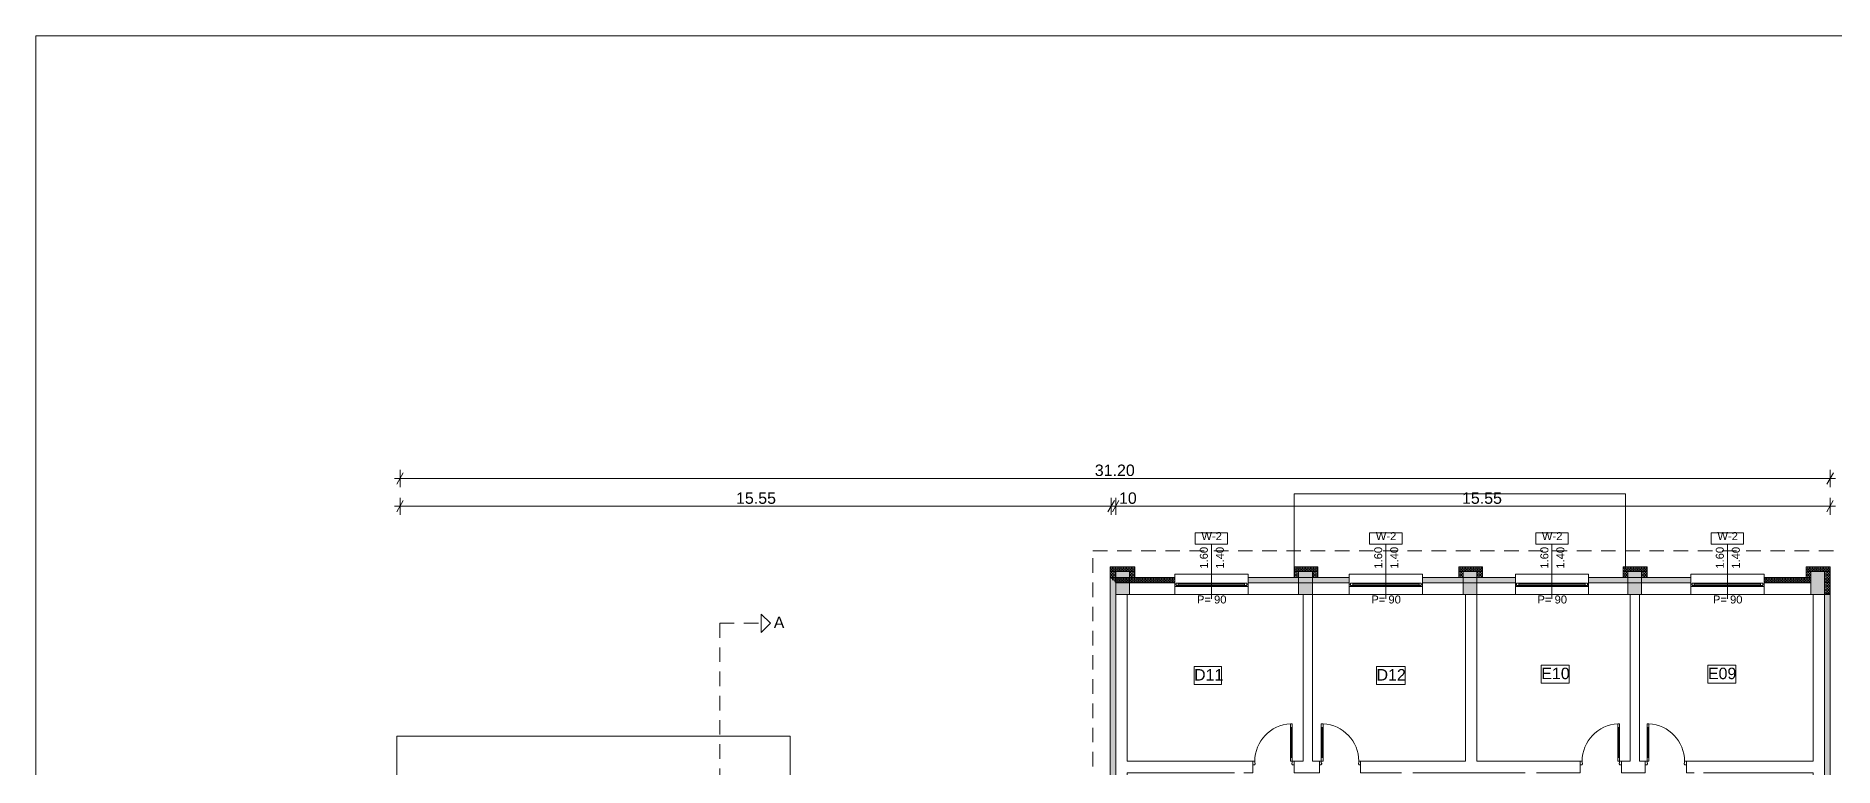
# Model space of a CAD drawing. Header units: feet. Extents: x 2796058 to 2855058, y -67651 to -26651.
# Drawn here: x 2796058 to 2835376, y -42634 to -26651 of the extents above; entities that cross this region are included whole.
import ezdxf
from ezdxf.enums import TextEntityAlignment as Align

# ---------------------------------------------------------------- set-up
doc = ezdxf.new("R2010")
doc.units = ezdxf.units.FT
doc.header["$MEASUREMENT"] = 0
doc.linetypes.add('Long Dashed', pattern=[529.166651, 317.499995, -211.666656])
for name, color, linetype in [('0_muret e jashtme', 7, 'Continuous'), ('Dimensioning - General', 7, 'Continuous'), ('Shell - Roof', 7, 'Continuous')]:
    doc.layers.add(name, color=color, linetype=linetype)
for name, color, linetype, lineweight in [('0_muret e jashtme_Pen_No__1', 7, 'Continuous', 0), ('0_muret e jashtme_Pen_No__19', 255, 'Continuous', 0), ('ARCHICAD Doors_Pen_No__1', 7, 'Continuous', 0), ('ARCHICAD Window Markers_Pen_No__20', 1, 'Continuous', 0), ('ARCHICAD Windows_Pen_No__20', 1, 'Continuous', 0), ('Dimensioning - General_Pen_No__1', 7, 'Continuous', 0), ('Shell - Roof_Pen_No__20', 1, 'Continuous', 0), ('Shell - Roof_Pen_No__21', 7, 'Continuous', 0), ('Text blocks_Pen_No__2', 8, 'Continuous', 0), ('Text blocks_Pen_No__20', 1, 'Continuous', 0)]:
    doc.layers.add(name, color=color, linetype=linetype, lineweight=lineweight)
doc.layers.add('0_muret e jashtme_Pen_No__14', color=7, linetype='Continuous', lineweight=0, true_color=0xbd8b17)
doc.layers.add('Shell - Roof_Pen_No__102', color=7, linetype='Continuous', lineweight=0, true_color=0xcccccc)
doc.styles.add('GENERATED_STYLE_1', font='arial.ttf')
doc.dimstyles.new('GENERATED_STYLE__2', dxfattribs={"dimtxt": 250, "dimasz": 190, "dimexe": 0.18, "dimexo": 3, "dimgap": 0.09, "dimtad": 1, "dimtih": 1, "dimtoh": 1, "dimlfac": 0.001, "dimzin": 0, "dimdsep": 46, "dimtxsty": 'GENERATED_STYLE_1', "dimblk": 'ARROWHEAD_2', "dimblk1": 'ARROWHEAD_2', "dimblk2": 'ARROWHEAD_2', "dimcen": 0.09, "dimclrd": 7, "dimclre": 7, "dimclrt": 7, "dimadec": 0, "dimazin": 0, "dimtfac": 1, "dimtdec": 4, "dimtmove": 0, "dimatfit": 3, "dimfxl": 1, "dimtolj": 1, "dimtzin": 0, "dimarcsym": 0})
pattern_1 = [(90, (2247653.822, -76424.967), (-34.6410162, 0), [20, -40]), (90, (2247636.502, -76394.967), (-34.6410162, 0), [20, -40]), (150, (2247653.822, -76404.967), (17.320508, 30), [20, -40]), (150, (2247619.18, -76404.967), (17.320508, 30), [20, -40]), (210, (2247653.822, -76424.967), (-17.320508, 30), [20, -40]), (210, (2247619.18, -76424.967), (-17.320508, 30), [20, -40])]

# ---------------------------------------------------------------- blocks, each defined once
blk = doc.blocks.new('Window 22_2')
at = {"layer": 'ARCHICAD Windows_Pen_No__20', "color": 1, "linetype": 'Continuous', "lineweight": 0}
for p, q in [((-800, 150), (-800, 220)), ((-800, 220), (800, 220)), ((-800, 150), (-800, 30)), ((-800, 30), (-800, 0)), ((-800, 0), (-775, 0)), ((-800, 0), (-800, -50)), ((-800, 0), (-800, -50)), ((-775, 25), (-725, 25)), ((-775, -25), (-775, 25)), ((-775, 0), (-775, -25)), ((-725, 25), (725, 25)), ((-725, 25), (-725, -25)), ((-725, 25), (725, 25)), ((-725, 0), (725, 0)), ((725, -25), (725, 25)), ((725, 25), (775, 25)), ((775, 25), (775, -25)), ((775, -25), (775, 0)), ((775, 0), (800, 0)), ((800, 220), (800, 150)), ((800, 150), (800, 30)), ((800, 30), (800, 0)), ((800, 0), (800, -50)), ((800, 0), (800, -50)), ((-750, -50), (-800, -50)), ((-800, -50), (-800, -220)), ((-800, -220), (800, -220)), ((-775, -25), (-750, -25)), ((-725, -25), (-775, -25)), ((-750, -25), (-750, -50)), ((750, -50), (-750, -50)), ((725, -25), (-725, -25)), ((775, -25), (725, -25)), ((750, -50), (750, -25)), ((750, -25), (775, -25)), ((800, -50), (750, -50)), ((800, -50), (800, -220))]:
    blk.add_line(p, q, dxfattribs=at)
blk = doc.blocks.new('W Marker 22')
at = {"layer": 'ARCHICAD Window Markers_Pen_No__20', "color": 1, "linetype": 'Continuous', "lineweight": 0}
for p, q in [((354, 975), (-354, 975)), ((-354, 975), (-354, 725)), ((354, 725), (354, 975)), ((-354, 725), (354, 725)), ((0, 725), (0, -470))]:
    blk.add_line(p, q, dxfattribs=at)
at = {"layer": 'ARCHICAD Window Markers_Pen_No__20', "color": 1, "lineweight": 0, "style": 'GENERATED_STYLE_1'}
for tag, rotation, p in [('AC_MarkerText_1', 180, (220, 1055)), ('AC_MarkerText_2_0', 270, (-322, 657)), ('AC_MarkerText_2_1', 270, (28, 657)), ('AC_MarkerText_4', 180, (417, -328))]:
    blk.add_attdef(tag, text='', height=175, rotation=rotation, dxfattribs=at).set_placement(p, align=Align.BOTTOM_LEFT)
blk = doc.blocks.new('Wall_4', base_point=(2819918, -38859))
at = {"layer": '0_muret e jashtme_Pen_No__14', "linetype": 'Continuous', "lineweight": 0, "true_color": 0xbd8b17}
h = blk.add_hatch(dxfattribs=at)
h.set_pattern_fill('STYROFOAM_SM_INSULATION', color=42, style=0, pattern_type=2)
h.set_pattern_definition(pattern_1)
h.paths.add_polyline_path([(2820962, -38489), (2819548, -38489), (2819668, -38609), (2820962, -38609)])
h = blk.add_hatch(dxfattribs=at)
h.set_pattern_fill('STYROFOAM_SM_INSULATION', color=42, style=0, pattern_type=2)
h.set_pattern_definition(pattern_1)
h.paths.add_polyline_path([(2824775, -38489), (2822562, -38489), (2822562, -38609), (2824775, -38609)])
h = blk.add_hatch(dxfattribs=at)
h.set_pattern_fill('STYROFOAM_SM_INSULATION', color=42, style=0, pattern_type=2)
h.set_pattern_definition(pattern_1)
h.paths.add_polyline_path([(2826375, -38609), (2828408, -38609), (2828408, -38489), (2826375, -38489)])
h = blk.add_hatch(dxfattribs=at)
h.set_pattern_fill('STYROFOAM_SM_INSULATION', color=42, style=0, pattern_type=2)
h.set_pattern_definition(pattern_1)
h.paths.add_polyline_path([(2832245, -38489), (2830008, -38489), (2830008, -38609), (2832245, -38609)])
h = blk.add_hatch(dxfattribs=at)
h.set_pattern_fill('STYROFOAM_SM_INSULATION', color=42, style=0, pattern_type=2)
h.set_pattern_definition(pattern_1)
h.paths.add_polyline_path([(2833845, -38609), (2834868, -38609), (2834868, -38489), (2833845, -38489)])
at = {"layer": '0_muret e jashtme_Pen_No__1', "color": 7, "linetype": 'Continuous', "lineweight": 0}
for p, q in [((2820962, -38489), (2820962, -38609)), ((2822562, -38489), (2822562, -38609)), ((2824775, -38489), (2824775, -38609)), ((2826375, -38489), (2826375, -38609)), ((2828408, -38489), (2828408, -38609)), ((2830008, -38489), (2830008, -38609)), ((2832245, -38489), (2832245, -38609)), ((2833845, -38489), (2833845, -38609)), ((2820962, -38609), (2819668, -38609)), ((2820962, -38609), (2820962, -38639)), ((2820962, -38639), (2820962, -38689)), ((2820962, -38689), (2820962, -38859)), ((2824775, -38609), (2822562, -38609)), ((2822562, -38609), (2822562, -38639)), ((2822562, -38639), (2822562, -38689)), ((2822562, -38689), (2822562, -38859)), ((2824775, -38609), (2824775, -38639)), ((2824775, -38639), (2824775, -38689)), ((2824775, -38689), (2824775, -38859)), ((2828408, -38609), (2826375, -38609)), ((2826375, -38609), (2826375, -38639)), ((2826375, -38639), (2826375, -38689)), ((2826375, -38689), (2826375, -38859)), ((2828408, -38609), (2828408, -38639)), ((2828408, -38639), (2828408, -38689)), ((2828408, -38689), (2828408, -38859)), ((2832245, -38609), (2830008, -38609)), ((2830008, -38609), (2830008, -38639)), ((2830008, -38639), (2830008, -38689)), ((2830008, -38689), (2830008, -38859)), ((2832245, -38609), (2832245, -38639)), ((2832245, -38639), (2832245, -38689)), ((2832245, -38689), (2832245, -38859)), ((2834868, -38609), (2833845, -38609)), ((2833845, -38609), (2833845, -38639)), ((2833845, -38639), (2833845, -38689)), ((2833845, -38689), (2833845, -38859))]:
    blk.add_line(p, q, dxfattribs=at)
at = {"layer": '0_muret e jashtme_Pen_No__1', "color": 7, "linetype": 'Continuous', "lineweight": 0, "flags": 128}
for points in [[(2820962, -38489), (2819548, -38489)], [(2824775, -38489), (2822562, -38489)], [(2828408, -38489), (2826375, -38489)], [(2832245, -38489), (2830008, -38489)], [(2834868, -38489), (2833845, -38489)], [(2834868, -38859), (2834868, -38489)], [(2819918, -38859), (2820962, -38859)], [(2822562, -38859), (2823768, -38859)], [(2823968, -38859), (2824775, -38859)], [(2826375, -38859), (2827318, -38859)], [(2827568, -38859), (2828408, -38859)], [(2830008, -38859), (2830918, -38859)], [(2831118, -38859), (2832245, -38859)], [(2833845, -38859), (2834868, -38859)]]:
    blk.add_lwpolyline(points, dxfattribs=at)
at = {"layer": 'ARCHICAD Window Markers_Pen_No__20', "color": 1, "linetype": 'Continuous', "lineweight": 0}
ref = blk.add_blockref('W Marker 22', (2821762, -38489), dxfattribs=at)
ref.add_attrib('AC_MarkerText_1', 'W-2', dxfattribs={"color": 1, "lineweight": 0, "height": 175, "style": 'GENERATED_STYLE_1'}).set_placement((2821542, -37726), align=Align.BOTTOM_LEFT)
ref.add_attrib('AC_MarkerText_2', '1.60', dxfattribs={"color": 1, "lineweight": 0, "height": 175, "rotation": 90, "style": 'GENERATED_STYLE_1'}).set_placement((2821735, -38297), align=Align.BOTTOM_LEFT)
ref.add_attrib('AC_MarkerText_3', '1.40', dxfattribs={"color": 1, "lineweight": 0, "height": 175, "rotation": 90, "style": 'GENERATED_STYLE_1'}).set_placement((2822085, -38297), align=Align.BOTTOM_LEFT)
ref.add_attrib('AC_MarkerText_4', 'P= 90', dxfattribs={"color": 1, "lineweight": 0, "height": 175, "style": 'GENERATED_STYLE_1'}).set_placement((2821445, -39111), align=Align.BOTTOM_LEFT)
ref = blk.add_blockref('W Marker 22', (2825575, -38489), dxfattribs=at)
ref.add_attrib('AC_MarkerText_1', 'W-2', dxfattribs={"color": 1, "lineweight": 0, "height": 175, "style": 'GENERATED_STYLE_1'}).set_placement((2825355, -37726), align=Align.BOTTOM_LEFT)
ref.add_attrib('AC_MarkerText_2', '1.60', dxfattribs={"color": 1, "lineweight": 0, "height": 175, "rotation": 90, "style": 'GENERATED_STYLE_1'}).set_placement((2825548, -38297), align=Align.BOTTOM_LEFT)
ref.add_attrib('AC_MarkerText_3', '1.40', dxfattribs={"color": 1, "lineweight": 0, "height": 175, "rotation": 90, "style": 'GENERATED_STYLE_1'}).set_placement((2825898, -38297), align=Align.BOTTOM_LEFT)
ref.add_attrib('AC_MarkerText_4', 'P= 90', dxfattribs={"color": 1, "lineweight": 0, "height": 175, "style": 'GENERATED_STYLE_1'}).set_placement((2825258, -39111), align=Align.BOTTOM_LEFT)
ref = blk.add_blockref('W Marker 22', (2829208, -38489), dxfattribs=at)
ref.add_attrib('AC_MarkerText_1', 'W-2', dxfattribs={"color": 1, "lineweight": 0, "height": 175, "style": 'GENERATED_STYLE_1'}).set_placement((2828988, -37726), align=Align.BOTTOM_LEFT)
ref.add_attrib('AC_MarkerText_2', '1.60', dxfattribs={"color": 1, "lineweight": 0, "height": 175, "rotation": 90, "style": 'GENERATED_STYLE_1'}).set_placement((2829181, -38297), align=Align.BOTTOM_LEFT)
ref.add_attrib('AC_MarkerText_3', '1.40', dxfattribs={"color": 1, "lineweight": 0, "height": 175, "rotation": 90, "style": 'GENERATED_STYLE_1'}).set_placement((2829531, -38297), align=Align.BOTTOM_LEFT)
ref.add_attrib('AC_MarkerText_4', 'P= 90', dxfattribs={"color": 1, "lineweight": 0, "height": 175, "style": 'GENERATED_STYLE_1'}).set_placement((2828891, -39111), align=Align.BOTTOM_LEFT)
ref = blk.add_blockref('W Marker 22', (2833045, -38489), dxfattribs=at)
ref.add_attrib('AC_MarkerText_1', 'W-2', dxfattribs={"color": 1, "lineweight": 0, "height": 175, "style": 'GENERATED_STYLE_1'}).set_placement((2832825, -37726), align=Align.BOTTOM_LEFT)
ref.add_attrib('AC_MarkerText_2', '1.60', dxfattribs={"color": 1, "lineweight": 0, "height": 175, "rotation": 90, "style": 'GENERATED_STYLE_1'}).set_placement((2833018, -38297), align=Align.BOTTOM_LEFT)
ref.add_attrib('AC_MarkerText_3', '1.40', dxfattribs={"color": 1, "lineweight": 0, "height": 175, "rotation": 90, "style": 'GENERATED_STYLE_1'}).set_placement((2833368, -38297), align=Align.BOTTOM_LEFT)
ref.add_attrib('AC_MarkerText_4', 'P= 90', dxfattribs={"color": 1, "lineweight": 0, "height": 175, "style": 'GENERATED_STYLE_1'}).set_placement((2832728, -39111), align=Align.BOTTOM_LEFT)
at = {"layer": 'ARCHICAD Windows_Pen_No__20', "color": 1, "linetype": 'Continuous', "lineweight": 0, "xscale": -1, "zscale": 1000}
for p in [(2821762, -38639), (2829208, -38639), (2833045, -38639)]:
    blk.add_blockref('Window 22_2', p, dxfattribs=at)
at = {"layer": 'ARCHICAD Windows_Pen_No__20', "color": 1, "linetype": 'Continuous', "lineweight": 0, "zscale": 1000}
blk.add_blockref('Window 22_2', (2825575, -38639), dxfattribs=at)
blk = doc.blocks.new('Window 22')
at = {"layer": 'ARCHICAD Windows_Pen_No__20', "color": 1, "linetype": 'Continuous', "lineweight": 0}
for p, q in [((-400, 150), (-400, 220)), ((-400, 220), (400, 220)), ((-400, 150), (-400, 30)), ((-400, 30), (-400, 0)), ((-400, 0), (-375, 0)), ((-400, 0), (-400, -50)), ((-400, 0), (-400, -50)), ((-375, 25), (-325, 25)), ((-375, -25), (-375, 25)), ((-375, 0), (-375, -25)), ((-325, 25), (325, 25)), ((-325, 25), (-325, -25)), ((-325, 25), (325, 25)), ((-325, 0), (325, 0)), ((325, -25), (325, 25)), ((325, 25), (375, 25)), ((375, 25), (375, -25)), ((375, -25), (375, 0)), ((375, 0), (400, 0)), ((400, 220), (400, 150)), ((400, 150), (400, 30)), ((400, 30), (400, 0)), ((400, 0), (400, -50)), ((400, 0), (400, -50)), ((-350, -50), (-400, -50)), ((-400, -50), (-400, -220)), ((-400, -220), (400, -220)), ((-375, -25), (-350, -25)), ((-325, -25), (-375, -25)), ((-350, -25), (-350, -50)), ((350, -50), (-350, -50)), ((325, -25), (-325, -25)), ((375, -25), (325, -25)), ((350, -50), (350, -25)), ((350, -25), (375, -25)), ((400, -50), (350, -50)), ((400, -50), (400, -220))]:
    blk.add_line(p, q, dxfattribs=at)
blk = doc.blocks.new('W Marker 22_2')
at = {"layer": 'ARCHICAD Window Markers_Pen_No__20', "color": 1, "linetype": 'Continuous', "lineweight": 0}
for p, q in [((0, -1095), (0, 100)), ((-354, -1095), (-354, -1345)), ((354, -1095), (-354, -1095)), ((354, -1345), (354, -1095)), ((-354, -1345), (354, -1345))]:
    blk.add_line(p, q, dxfattribs=at)
at = {"layer": 'ARCHICAD Window Markers_Pen_No__20', "color": 1, "lineweight": 0, "style": 'GENERATED_STYLE_1'}
for tag, p in [('AC_MarkerText_2_1', (-28, -913)), ('AC_MarkerText_2_0', (322, -913))]:
    blk.add_attdef(tag, text='', height=175, rotation=90, dxfattribs=at).set_placement(p, align=Align.BOTTOM_LEFT)
for tag, p in [('AC_MarkerText_4', (-417, 72)), ('AC_MarkerText_1', (-220, -1310))]:
    blk.add_attdef(tag, text='', height=175, dxfattribs=at).set_placement(p, align=Align.BOTTOM_LEFT)
blk = doc.blocks.new('Wall_5', base_point=(2819918, -38859))
at = {"layer": '0_muret e jashtme_Pen_No__14', "linetype": 'Continuous', "lineweight": 0, "true_color": 0xbd8b17}
h = blk.add_hatch(dxfattribs=at)
h.set_pattern_fill('STYROFOAM_SM_INSULATION', color=42, style=0, pattern_type=2)
h.set_pattern_definition(pattern_1)
h.paths.add_polyline_path([(2819548, -38489), (2819548, -43277), (2819668, -43277), (2819668, -38609)])
h = blk.add_hatch(dxfattribs=at)
h.set_pattern_fill('STYROFOAM_SM_INSULATION', color=42, style=0, pattern_type=2)
h.set_pattern_definition(pattern_1)
h.paths.add_polyline_path([(2819548, -44658), (2819668, -44658), (2819668, -44077), (2819548, -44077)])
at = {"layer": '0_muret e jashtme_Pen_No__1', "color": 7, "linetype": 'Continuous', "lineweight": 0}
for p, q in [((2819668, -38609), (2819668, -43277)), ((2819548, -43277), (2819668, -43277)), ((2819668, -43277), (2819698, -43277)), ((2819698, -43277), (2819748, -43277)), ((2819748, -43277), (2819918, -43277)), ((2819548, -44077), (2819668, -44077)), ((2819668, -44077), (2819668, -44658)), ((2819668, -44077), (2819698, -44077)), ((2819698, -44077), (2819748, -44077)), ((2819748, -44077), (2819918, -44077))]:
    blk.add_line(p, q, dxfattribs=at)
at = {"layer": '0_muret e jashtme_Pen_No__1', "color": 7, "linetype": 'Continuous', "lineweight": 0, "flags": 128}
for points in [[(2819548, -38489), (2819548, -43277)], [(2819918, -42509), (2819918, -38859)], [(2819918, -43277), (2819918, -42759)], [(2819548, -44077), (2819548, -44658)], [(2819918, -44658), (2819918, -44077)], [(2819548, -44658), (2819918, -44658)]]:
    blk.add_lwpolyline(points, dxfattribs=at)
at = {"layer": 'ARCHICAD Window Markers_Pen_No__20', "color": 1, "linetype": 'Continuous', "lineweight": 0}
ref = blk.add_blockref('W Marker 22_2', (2819918, -43677), dxfattribs=dict(at, rotation=270))
ref.add_attrib('AC_MarkerText_1', 'W-6', dxfattribs={"color": 1, "lineweight": 0, "height": 175, "rotation": 90, "style": 'GENERATED_STYLE_1'}).set_placement((2818846, -43840), align=Align.BOTTOM_LEFT)
ref.add_attrib('AC_MarkerText_2', '80', dxfattribs={"color": 1, "lineweight": 0, "height": 175, "rotation": 360, "style": 'GENERATED_STYLE_1'}).set_placement((2818948, -43942), align=Align.BOTTOM_LEFT)
ref.add_attrib('AC_MarkerText_2_1', '80', dxfattribs={"color": 1, "lineweight": 0, "height": 175, "rotation": 360, "style": 'GENERATED_STYLE_1'}).set_placement((2818948, -43592), align=Align.BOTTOM_LEFT)
ref.add_attrib('AC_MarkerText_4', 'P= 1.30', dxfattribs={"color": 1, "lineweight": 0, "height": 175, "rotation": 90, "style": 'GENERATED_STYLE_1'}).set_placement((2820228, -44037), align=Align.BOTTOM_LEFT)
at = {"layer": 'ARCHICAD Windows_Pen_No__20', "color": 1, "linetype": 'Continuous', "lineweight": 0, "zscale": 1000, "rotation": 90}
blk.add_blockref('Window 22', (2819698, -43677), dxfattribs=at)
blk = doc.blocks.new('Wall_6', base_point=(2834918, -38859))
at = {"layer": '0_muret e jashtme_Pen_No__14', "linetype": 'Continuous', "lineweight": 0, "true_color": 0xbd8b17}
h = blk.add_hatch(dxfattribs=at)
h.set_pattern_fill('STYROFOAM_SM_INSULATION', color=42, style=0, pattern_type=2)
h.set_pattern_definition(pattern_1)
h.paths.add_polyline_path([(2835168, -38859), (2835168, -43309), (2835288, -43309), (2835288, -38859)])
h = blk.add_hatch(dxfattribs=at)
h.set_pattern_fill('STYROFOAM_SM_INSULATION', color=42, style=0, pattern_type=2)
h.set_pattern_definition(pattern_1)
h.paths.add_polyline_path([(2835288, -44109), (2835168, -44109), (2835168, -49209), (2835288, -49329)])
at = {"layer": '0_muret e jashtme_Pen_No__1', "color": 7, "linetype": 'Continuous', "lineweight": 0}
for p, q in [((2835168, -43309), (2835168, -38859)), ((2835088, -43309), (2834918, -43309)), ((2835138, -43309), (2835088, -43309)), ((2835168, -43309), (2835138, -43309)), ((2835288, -43309), (2835168, -43309)), ((2835088, -44109), (2834918, -44109)), ((2835138, -44109), (2835088, -44109)), ((2835168, -44109), (2835138, -44109)), ((2835168, -49209), (2835168, -44109)), ((2835288, -44109), (2835168, -44109))]:
    blk.add_line(p, q, dxfattribs=at)
at = {"layer": '0_muret e jashtme_Pen_No__1', "color": 7, "linetype": 'Continuous', "lineweight": 0, "flags": 128}
for points in [[(2834918, -38859), (2834918, -42509)], [(2835288, -38859), (2834918, -38859)], [(2835288, -43309), (2835288, -38859)], [(2834918, -42759), (2834918, -43309)], [(2834918, -44109), (2834918, -44659)], [(2835288, -49329), (2835288, -44109)], [(2834918, -44859), (2834918, -48959)]]:
    blk.add_lwpolyline(points, dxfattribs=at)
at = {"layer": 'ARCHICAD Window Markers_Pen_No__20', "color": 1, "linetype": 'Continuous', "lineweight": 0}
ref = blk.add_blockref('W Marker 22', (2835288, -43709), dxfattribs=dict(at, rotation=270))
ref.add_attrib('AC_MarkerText_1', 'W-6', dxfattribs={"color": 1, "lineweight": 0, "height": 175, "rotation": 90, "style": 'GENERATED_STYLE_1'}).set_placement((2836286, -43872), align=Align.BOTTOM_LEFT)
ref.add_attrib('AC_MarkerText_2', '80', dxfattribs={"color": 1, "lineweight": 0, "height": 175, "rotation": 360, "style": 'GENERATED_STYLE_1'}).set_placement((2835623, -43975), align=Align.BOTTOM_LEFT)
ref.add_attrib('AC_MarkerText_2_1', '80', dxfattribs={"color": 1, "lineweight": 0, "height": 175, "rotation": 360, "style": 'GENERATED_STYLE_1'}).set_placement((2835623, -43625), align=Align.BOTTOM_LEFT)
ref.add_attrib('AC_MarkerText_4', 'P= 1.30', dxfattribs={"color": 1, "lineweight": 0, "height": 175, "rotation": 90, "style": 'GENERATED_STYLE_1'}).set_placement((2834903, -44069), align=Align.BOTTOM_LEFT)
at = {"layer": 'ARCHICAD Windows_Pen_No__20', "color": 1, "linetype": 'Continuous', "lineweight": 0, "xscale": -1, "zscale": 1000, "rotation": 269.9999999521411}
blk.add_blockref('Window 22', (2835138, -43709), dxfattribs=at)
blk = doc.blocks.new('Wall_9', base_point=(2831118, -38859))
at = {"layer": '0_muret e jashtme_Pen_No__1', "color": 7, "linetype": 'Continuous', "lineweight": 0, "flags": 128}
for points in [[(2830918, -38859), (2830918, -42509)], [(2831118, -42509), (2831118, -38859)]]:
    blk.add_lwpolyline(points, dxfattribs=at)
blk = doc.blocks.new('Wall_10', base_point=(2827568, -38859))
at = {"layer": '0_muret e jashtme_Pen_No__1', "color": 7, "linetype": 'Continuous', "lineweight": 0, "flags": 128}
for points in [[(2827318, -38859), (2827318, -42509)], [(2827568, -42509), (2827568, -38859)]]:
    blk.add_lwpolyline(points, dxfattribs=at)
blk = doc.blocks.new('Storefront 22')
at = {"layer": 'ARCHICAD Doors_Pen_No__1', "color": 7, "linetype": 'Continuous', "lineweight": 0}
for p, q in [((370, 740), (370, 820)), ((370, 820), (410, 820)), ((410, 820), (410, 740)), ((370, 740), (390, 740)), ((370, 80), (370, 740)), ((410, 740), (370, 740)), ((390, 740), (410, 740)), ((390, 80), (390, 740)), ((390, 740), (390, 80)), ((390, 740), (390, 80)), ((410, 740), (410, 80)), ((-450, 0), (-450, -80)), ((-410, 0), (-450, 0)), ((-450, 0), (-450, -80)), ((-450, 0), (-450, -80)), ((-410, -40), (-410, 0)), ((390, 80), (370, 80)), ((370, 0), (370, 80)), ((370, 80), (410, 80)), ((410, 0), (370, 0)), ((410, 80), (390, 80)), ((410, 80), (410, 0)), ((410, 0), (410, -40)), ((450, 0), (410, 0)), ((450, -80), (450, 0)), ((450, 0), (450, -80)), ((450, 0), (450, -80)), ((-450, -80), (-410, -80)), ((-450, -80), (-450, -250)), ((-400, -40), (-410, -40)), ((-410, -80), (-410, -65.4)), ((-410, -65.4), (-400, -65.4)), ((-400, -65.4), (-400, -40)), ((410, -40), (400, -40)), ((400, -40), (400, -65.4)), ((400, -65.4), (410, -65.4)), ((410, -65.4), (410, -80)), ((410, -80), (450, -80)), ((450, -80), (450, -250))]:
    blk.add_line(p, q, dxfattribs=at)
blk.add_arc((410, 0), 820, 92.79603, 180, dxfattribs=at)
blk = doc.blocks.new('Wall_11', base_point=(2834918, -42509))
at = {"layer": '0_muret e jashtme_Pen_No__1', "color": 7, "linetype": 'Continuous', "lineweight": 0}
for p, q in [((2822669, -42509), (2822669, -42589)), ((2822669, -42589), (2822669, -42759)), ((2823569, -42509), (2823569, -42589)), ((2823569, -42589), (2823569, -42759)), ((2824124, -42509), (2824124, -42589)), ((2824124, -42589), (2824124, -42759)), ((2825024, -42509), (2825024, -42589)), ((2825024, -42589), (2825024, -42759)), ((2829827, -42509), (2829827, -42589)), ((2829827, -42589), (2829827, -42759)), ((2830727, -42509), (2830727, -42589)), ((2830727, -42589), (2830727, -42759)), ((2831247, -42509), (2831247, -42589)), ((2831247, -42589), (2831247, -42759)), ((2832147, -42509), (2832147, -42589)), ((2832147, -42589), (2832147, -42759))]:
    blk.add_line(p, q, dxfattribs=at)
at = {"layer": '0_muret e jashtme_Pen_No__1', "color": 7, "linetype": 'Continuous', "lineweight": 0, "flags": 128}
for points in [[(2822669, -42509), (2819918, -42509)], [(2819918, -42759), (2822268, -42759)], [(2822468, -42759), (2822669, -42759)], [(2823768, -42509), (2823569, -42509)], [(2823569, -42759), (2824124, -42759)], [(2824124, -42509), (2823968, -42509)], [(2827318, -42509), (2825024, -42509)], [(2825024, -42759), (2825918, -42759)], [(2826168, -42759), (2828618, -42759)], [(2829827, -42509), (2827568, -42509)], [(2828868, -42759), (2829827, -42759)], [(2830918, -42509), (2830727, -42509)], [(2830727, -42759), (2831247, -42759)], [(2831247, -42509), (2831118, -42509)], [(2834918, -42509), (2832147, -42509)], [(2832147, -42759), (2832318, -42759)], [(2832518, -42759), (2834918, -42759)]]:
    blk.add_lwpolyline(points, dxfattribs=at)
at = {"layer": 'ARCHICAD Doors_Pen_No__1', "color": 7, "linetype": 'Continuous', "lineweight": 0, "zscale": 1000}
for p in [(2823119, -42509), (2830277, -42509)]:
    blk.add_blockref('Storefront 22', p, dxfattribs=at)
at = {"layer": 'ARCHICAD Doors_Pen_No__1', "color": 7, "linetype": 'Continuous', "lineweight": 0, "xscale": -1, "zscale": 1000}
for p in [(2824574, -42509), (2831697, -42509)]:
    blk.add_blockref('Storefront 22', p, dxfattribs=at)
blk = doc.blocks.new('Wall_33', base_point=(2823768, -38859))
at = {"layer": '0_muret e jashtme_Pen_No__1', "color": 7, "linetype": 'Continuous', "lineweight": 0, "flags": 128}
for points in [[(2823768, -38859), (2823768, -42509)], [(2823968, -42509), (2823968, -38859)]]:
    blk.add_lwpolyline(points, dxfattribs=at)
blk = doc.blocks.new('Line_5', base_point=(2811008, -39490))
at = {"layer": 'Shell - Roof_Pen_No__20', "color": 1, "linetype": 'Continuous', "lineweight": 0}
for p, q in [((2812118, -39490), (2811918, -39290)), ((2811918, -39690), (2811918, -39290)), ((2812118, -39490), (2811918, -39690))]:
    blk.add_line(p, q, dxfattribs=at)
at = {"layer": 'Shell - Roof_Pen_No__20', "color": 1, "linetype": 'Long Dashed', "lineweight": 0}
blk.add_line((2811008, -39490), (2811918, -39490), dxfattribs=at)
blk = doc.blocks.new('*D93', base_point=(2247654, -76425))
at = {"layer": 'Dimensioning - General_Pen_No__1', "color": 7, "linetype": 'Continuous', "lineweight": 0, "transparency": 16777216}
for p, q in [((2819596, -37058), (2819740, -36808)), ((2835288, -36933), (2819668, -36933)), ((2835216, -37058), (2835360, -36808)), ((2835288, -36745), (2835288, -37120)), ((2835410, -36933), (2835288, -36933))]:
    blk.add_line(p, q, dxfattribs=at)
at = {"layer": 'Dimensioning - General_Pen_No__1', "color": 7, "lineweight": 0, "transparency": 16777216, "char_height": 250, "attachment_point": 7, "style": 'GENERATED_STYLE_1'}
for s, insert in [('\\A1;10', (2819740, -36883)), ('\\A1;15.55', (2827240, -36883))]:
    blk.add_mtext(s, dxfattribs=dict(at, insert=insert))
blk = doc.blocks.new('ARROWHEAD_2')
at = {"color": 0, "linetype": 'Continuous', "lineweight": 0}
for p, q in [((0, 0), (-1, 0)), ((-0.38, -0.66), (0.38, 0.66))]:
    blk.add_line(p, q, dxfattribs=at)
blk = doc.blocks.new('*D94', base_point=(2247654, -76425))
at = {"layer": 'Dimensioning - General_Pen_No__1', "color": 7, "linetype": 'Continuous', "lineweight": 0, "transparency": 16777216}
for p, q in [((2819496, -37058), (2819640, -36808)), ((2819668, -36933), (2819568, -36933)), ((2819596, -37058), (2819740, -36808)), ((2819668, -36745), (2819668, -37120)), ((2835288, -36933), (2819668, -36933))]:
    blk.add_line(p, q, dxfattribs=at)

msp = doc.modelspace()

# ---------------------------------------------------------------- hatches: boundary and pattern name
at = {"layer": '0_muret e jashtme_Pen_No__14', "linetype": 'Continuous', "lineweight": 0, "true_color": 0xbd8b17}
h = msp.add_hatch(dxfattribs=at)
h.set_pattern_fill('STYROFOAM_SM_INSULATION', color=42, style=0, pattern_type=2)
h.set_pattern_definition(pattern_1)
h.paths.add_polyline_path([(2820088.323, -38488.549), (2820088.323, -38258.069), (2819548.173, -38258.069), (2819548.173, -38488.549), (2819668.173, -38488.549), (2819668.173, -38358.549), (2819968.173, -38358.549), (2819968.173, -38488.549)])
h = msp.add_hatch(dxfattribs=at)
h.set_pattern_fill('STYROFOAM_SM_INSULATION', color=42, style=0, pattern_type=2)
h.set_pattern_definition(pattern_1)
h.paths.add_polyline_path([(2824088.173, -38488.549), (2824088.173, -38258.069), (2823568.173, -38258.069), (2823568.173, -38488.549), (2823668.173, -38488.549), (2823668.173, -38358.549), (2823968.173, -38358.549), (2823968.173, -38488.549)])
h = msp.add_hatch(dxfattribs=at)
h.set_pattern_fill('STYROFOAM_SM_INSULATION', color=42, style=0, pattern_type=2)
h.set_pattern_definition(pattern_1)
h.paths.add_polyline_path([(2827688.173, -38488.549), (2827688.173, -38258.069), (2827168.173, -38258.069), (2827168.173, -38488.549), (2827268.173, -38488.549), (2827268.173, -38358.549), (2827568.173, -38358.549), (2827568.173, -38488.549)])
h = msp.add_hatch(dxfattribs=at)
h.set_pattern_fill('STYROFOAM_SM_INSULATION', color=42, style=0, pattern_type=2)
h.set_pattern_definition(pattern_1)
h.paths.add_polyline_path([(2831288.173, -38488.549), (2831288.173, -38258.069), (2830768.173, -38258.069), (2830768.173, -38488.549), (2830868.173, -38488.549), (2830868.173, -38358.549), (2831168.173, -38358.549), (2831168.173, -38488.549)])
h = msp.add_hatch(dxfattribs=at)
h.set_pattern_fill('STYROFOAM_SM_INSULATION', color=42, style=0, pattern_type=2)
h.set_pattern_definition(pattern_1)
h.paths.add_polyline_path([(2835288.173, -38858.549), (2835288.173, -38258.069), (2834768.173, -38258.069), (2834768.173, -38488.549), (2834868.173, -38488.549), (2834868.173, -38358.549), (2835168.173, -38358.549), (2835168.173, -38858.549)])
at = {"layer": '0_muret e jashtme_Pen_No__19', "linetype": 'Continuous', "lineweight": 0}
for points in [[(2819968.173, -38858.549), (2819968.173, -38358.549), (2819668.173, -38358.549), (2819668.173, -38858.549)], [(2823968.173, -38858.549), (2823968.173, -38358.549), (2823668.173, -38358.549), (2823668.173, -38858.549)], [(2827568.173, -38858.549), (2827568.173, -38358.549), (2827268.173, -38358.549), (2827268.173, -38858.549)], [(2831168.173, -38858.549), (2831168.173, -38358.549), (2830868.173, -38358.549), (2830868.173, -38858.549)], [(2835168.173, -38858.549), (2835168.173, -38358.549), (2834868.173, -38358.549), (2834868.173, -38858.549)]]:
    msp.add_hatch(color=255, dxfattribs=at).paths.add_polyline_path(points)

# ---------------------------------------------------------------- linework, layer by layer
at = {"layer": '0_muret e jashtme_Pen_No__1', "color": 7, "linetype": 'Continuous', "lineweight": 0, "flags": 128}
for points in [[(2820088.323, -38488.549), (2820088.323, -38258.069), (2819548.173, -38258.069), (2819548.173, -38488.549), (2819668.173, -38488.549), (2819668.173, -38358.549), (2819968.173, -38358.549), (2819968.173, -38488.549)], [(2819968.173, -38858.549), (2819968.173, -38358.549), (2819668.173, -38358.549), (2819668.173, -38858.549)], [(2824088.173, -38488.549), (2824088.173, -38258.069), (2823568.173, -38258.069), (2823568.173, -38488.549), (2823668.173, -38488.549), (2823668.173, -38358.549), (2823968.173, -38358.549), (2823968.173, -38488.549)], [(2823968.173, -38858.549), (2823968.173, -38358.549), (2823668.173, -38358.549), (2823668.173, -38858.549)], [(2827688.173, -38488.549), (2827688.173, -38258.069), (2827168.173, -38258.069), (2827168.173, -38488.549), (2827268.173, -38488.549), (2827268.173, -38358.549), (2827568.173, -38358.549), (2827568.173, -38488.549)], [(2827568.173, -38858.549), (2827568.173, -38358.549), (2827268.173, -38358.549), (2827268.173, -38858.549)], [(2831288.173, -38488.549), (2831288.173, -38258.069), (2830768.173, -38258.069), (2830768.173, -38488.549), (2830868.173, -38488.549), (2830868.173, -38358.549), (2831168.173, -38358.549), (2831168.173, -38488.549)], [(2831168.173, -38858.549), (2831168.173, -38358.549), (2830868.173, -38358.549), (2830868.173, -38858.549)], [(2835288.173, -38858.549), (2835288.173, -38258.069), (2834768.173, -38258.069), (2834768.173, -38488.549), (2834868.173, -38488.549), (2834868.173, -38358.549), (2835168.173, -38358.549), (2835168.173, -38858.549)], [(2835168.173, -38858.549), (2835168.173, -38358.549), (2834868.173, -38358.549), (2834868.173, -38858.549)]]:
    msp.add_lwpolyline(points, close=True, dxfattribs=at)
at = {"layer": 'Dimensioning - General', "color": 7, "linetype": 'Continuous', "lineweight": 0}
for p, q in [((2804018.173, -36138.61), (2804018.173, -36513.61)), ((2835288.173, -36138.61), (2835288.173, -36513.61)), ((2804018.173, -36326.11), (2803895.923, -36326.11)), ((2804090.342, -36201.11), (2803946.004, -36451.11)), ((2835288.173, -36326.11), (2804018.173, -36326.11)), ((2835216.004, -36451.11), (2835360.342, -36201.11)), ((2835410.423, -36326.11), (2835288.173, -36326.11)), ((2804018.173, -36932.8), (2803895.923, -36932.8)), ((2804090.342, -36807.8), (2803946.004, -37057.8)), ((2804018.173, -36745.3), (2804018.173, -37120.3)), ((2819568.173, -36932.8), (2804018.173, -36932.8)), ((2819496.004, -37057.8), (2819640.342, -36807.8)), ((2819568.173, -36745.3), (2819568.173, -37120.3)), ((2819668.173, -36932.8), (2819568.173, -36932.8))]:
    msp.add_line(p, q, dxfattribs=at)
at = {"layer": 'Shell - Roof_Pen_No__102', "color": 254, "linetype": 'Continuous', "lineweight": 0, "true_color": 0xcccccc}
for p, q in [((2823568.173, -38258.069), (2823568.173, -36658.549)), ((2823568.173, -36658.549), (2830818.173, -36658.549)), ((2830818.173, -36658.549), (2830818.173, -38258.069)), ((2803948.173, -44558.549), (2803948.173, -41958.549)), ((2803948.173, -41958.549), (2812548.94, -41958.549)), ((2812548.94, -41958.549), (2812548.94, -44788.549))]:
    msp.add_line(p, q, dxfattribs=at)
at = {"layer": 'Shell - Roof_Pen_No__20', "color": 1, "linetype": 'Long Dashed', "lineweight": 0}
msp.add_line((2811008.21, -39489.514), (2811008.21, -59108.963), dxfattribs=at)
at = {"layer": 'Shell - Roof_Pen_No__21', "color": 7, "linetype": 'Continuous', "lineweight": 0}
for p, q in [((2796057.579, -67651.285), (2796057.579, -26651.285)), ((2796057.579, -26651.285), (2855057.579, -26651.285))]:
    msp.add_line(p, q, dxfattribs=at)
at = {"layer": 'Shell - Roof_Pen_No__21', "color": 7, "linetype": 'Long Dashed', "lineweight": 0}
for p, q in [((2819168.173, -44208.549), (2819168.173, -37908.549)), ((2819168.173, -37908.549), (2835668.173, -37908.549))]:
    msp.add_line(p, q, dxfattribs=at)
at = {"layer": 'Text blocks_Pen_No__2', "color": 8, "linetype": 'Continuous', "lineweight": 0, "flags": 128}
for points in [[(2821381.491, -40435.319), (2821982.634, -40435.319), (2821982.634, -40828.177), (2821381.491, -40828.177)], [(2825371.211, -40435.32), (2825997.498, -40435.32), (2825997.498, -40828.177), (2825371.211, -40828.177)], [(2828974.229, -40404.553), (2829582.229, -40404.553), (2829582.229, -40797.411), (2828974.229, -40797.411)], [(2832617.584, -40404.553), (2833225.585, -40404.553), (2833225.585, -40797.411), (2832617.584, -40797.411)]]:
    msp.add_lwpolyline(points, close=True, dxfattribs=at)

# ---------------------------------------------------------------- block references
at = {"layer": '0_muret e jashtme', "color": 7, "lineweight": 0}
for name, p in [('Wall_4', (2819918.173, -38858.549)), ('Wall_5', (2819918.173, -38858.549)), ('Wall_33', (2823768.173, -38858.549)), ('Wall_10', (2827568.173, -38858.549)), ('Wall_9', (2831118.173, -38858.549)), ('Wall_6', (2834918.173, -38858.549)), ('Wall_11', (2834918.173, -42508.549))]:
    msp.add_blockref(name, p, dxfattribs=at)
at = {"layer": 'Shell - Roof', "color": 1, "linetype": 'Long Dashed', "lineweight": 0}
msp.add_blockref('Line_5', (2811008.21, -39489.514), dxfattribs=at)

# ---------------------------------------------------------------- texts
at = {"layer": 'Dimensioning - General', "color": 7, "style": 'GENERATED_STYLE_1'}
msp.add_text('31.20', height=250, dxfattribs=at).set_placement((2819211.078, -36271.165))
at = {"layer": 'Dimensioning - General', "color": 7, "lineweight": 0, "insert": (2811365.744, -36882.8), "char_height": 250, "attachment_point": 7, "style": 'GENERATED_STYLE_1'}
msp.add_mtext('\\A1;15.55', dxfattribs=at)
at = {"layer": 'Text blocks_Pen_No__2', "color": 8, "linetype": 'Continuous', "lineweight": 0, "char_height": 250, "attachment_point": 1, "style": 'GENERATED_STYLE_1'}
for s, insert in [('\\A1;D11', (2821381.491, -40492.462)), ('\\A1;D12', (2825371.211, -40492.462)), ('\\A1;E10', (2828974.229, -40461.696)), ('\\A1;E09', (2832617.584, -40461.696))]:
    msp.add_mtext(s, dxfattribs=dict(at, insert=insert))
at = {"layer": 'Text blocks_Pen_No__20', "color": 1, "linetype": 'Continuous', "lineweight": 0, "insert": (2812190.809, -39347.096), "char_height": 250, "attachment_point": 1, "style": 'GENERATED_STYLE_1'}
msp.add_mtext('\\A1;A', dxfattribs=at)

# ---------------------------------------------------------------- dimensions: what is measured, and where the dimension line sits
at = {"layer": 'Dimensioning - General', "color": 7, "linetype": 'Continuous', "lineweight": 0}
dim = msp.add_linear_dim(base=(2819668.173, -36932.8), p1=(2835288.173, -42807.333), p2=(2819668.173, -37598.927), angle=180, text='15.55', dimstyle='GENERATED_STYLE__2', dxfattribs=at)
dim.commit()
dim.dimension.update_dxf_attribs({"geometry": '*D93', "text_midpoint": (2827660.46, -36757.8), "dimtype": 160})
dim = msp.add_linear_dim(base=(2819568.173, -36932.8), p1=(2819668.173, -37598.927), p2=(2819568.173, -37598.927), angle=180, dimstyle='GENERATED_STYLE__2', dxfattribs=at)
dim.commit()
dim.dimension.update_dxf_attribs({"geometry": '*D94', "text_midpoint": (2819931.012, -36757.8), "dimtype": 160})

doc.saveas('drawing.dxf')
